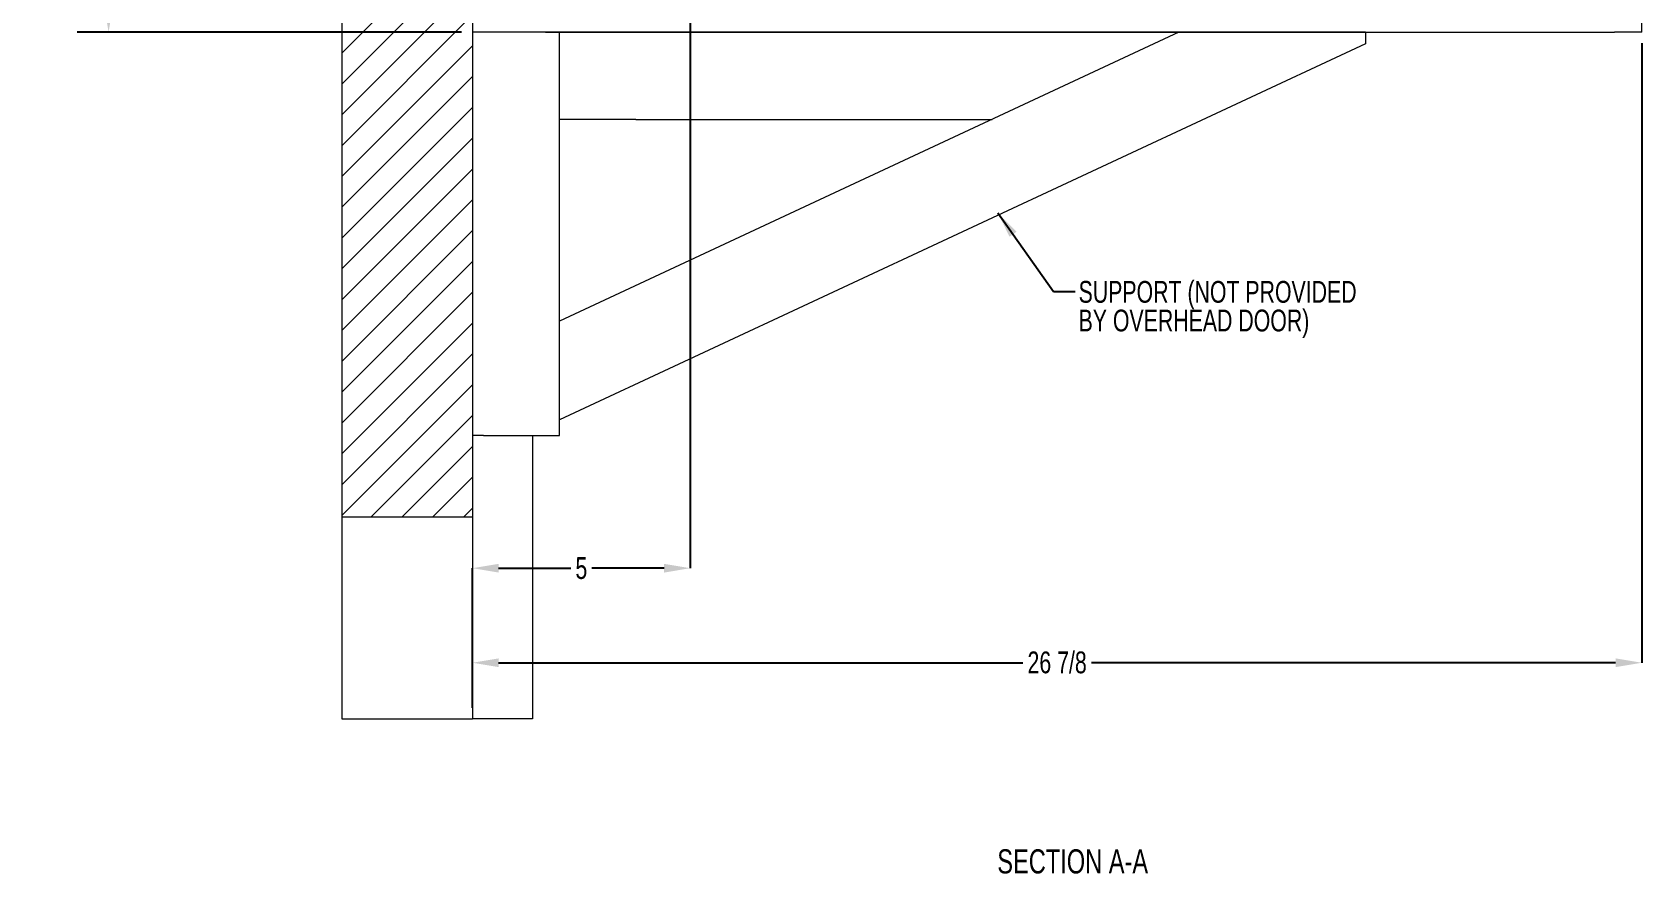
# Model space of a CAD drawing. Header units: inches. Extents: x 13.3 to 24.9, y 7.7 to 19.8.
# Drawn here: x 13.99 to 23.23, y 7.74 to 12.56 of the extents above; entities that cross this region are included whole.
import ezdxf

# ---------------------------------------------------------------- set-up
doc = ezdxf.new("R2010")
doc.units = ezdxf.units.IN
doc.header["$MEASUREMENT"] = 0
doc.header["$PDSIZE"] = -1
doc.layers.add('DIM', color=1, linetype='Continuous')
doc.layers.add('SLD-0', color=7, linetype='Continuous', lineweight=15)
doc.styles.add('SLDTEXTSTYLE0', font='ARIAL.TTF', dxfattribs={"width": 0.7})
doc.styles.get("Standard").update_dxf_attribs({"font": 'ARIAL.TTF'})
doc.dimstyles.new('SLDDIMSTYLE0', dxfattribs={"dimtxt": 0.125, "dimasz": 0.15, "dimexe": 0, "dimexo": 0.0625, "dimgap": 0.03125, "dimtad": 0, "dimtih": 1, "dimtoh": 1, "dimdec": 3, "dimlfac": 4, "dimrnd": 1e-09, "dimzin": 12, "dimdsep": 46, "dimtxsty": 'SLDTEXTSTYLE0', "dimsah": 1, "dimcen": 0.09, "dimadec": 0, "dimazin": 0, "dimtfac": 1, "dimtdec": 3, "dimtofl": 0, "dimtmove": 0, "dimatfit": 3, "dimfxl": 0, "dimtolj": 1, "dimtzin": 12, "dimarcsym": 0})
doc.dimstyles.new('SLDDIMSTYLE1', dxfattribs={"dimtxt": 0.15, "dimasz": 0.15, "dimexe": 0, "dimexo": 0.0625, "dimgap": 0.0375, "dimtad": 0, "dimtih": 1, "dimtoh": 1, "dimdec": 0, "dimrnd": 1e-09, "dimzin": 0, "dimdsep": 46, "dimtxsty": 'Standard', "dimsah": 1, "dimcen": 0.09, "dimadec": 0, "dimazin": 0, "dimtfac": 1, "dimtdec": 0, "dimtofl": 0, "dimtmove": 0, "dimatfit": 3, "dimfxl": 0, "dimtolj": 1, "dimtzin": 0, "dimarcsym": 0})
doc.dimstyles.get("Standard").update_dxf_attribs({"dimtxt": 0.18, "dimasz": 0.18, "dimexe": 0.18, "dimexo": 0.0625, "dimgap": 0.09, "dimtad": 0, "dimtih": 1, "dimtoh": 1, "dimdec": 4, "dimzin": 0, "dimdsep": 46, "dimtxsty": 'Standard', "dimcen": 0.09, "dimadec": 0, "dimazin": 0, "dimtfac": 1, "dimtdec": 4, "dimtofl": 0, "dimtmove": 0, "dimatfit": 3, "dimfxl": 0, "dimtolj": 1, "dimtzin": 0, "dimarcsym": 0})

# ---------------------------------------------------------------- blocks, each defined once
blk = doc.blocks.new('*D9')
at = {"color": 0, "linetype": 'ByBlock', "lineweight": -2}
for p, q in [((17.7672, 13.7505), (17.7672, 9.4886)), ((16.5172, 8.6871), (16.5172, 9.4886)), ((16.6672, 9.4886), (17.0819, 9.4886)), ((17.6172, 9.4886), (17.2024, 9.4886))]:
    blk.add_line(p, q, dxfattribs=at)
at = {"color": 0, "linetype": 'ByBlock'}
for points in [[(16.5172, 9.4886), (16.6672, 9.4636), (16.6672, 9.5136)], [(17.7672, 9.4886), (17.6172, 9.4636), (17.6172, 9.5136)]]:
    blk.add_solid(points, dxfattribs=at)
at = {"layer": 'DEFPOINTS', "color": 0, "linetype": 'ByBlock'}
for p in [(17.7672, 13.813), (16.5172, 8.6246)]:
    blk.add_point(p, dxfattribs=at)
at = {"color": 0, "linetype": 'ByBlock', "insert": (17.1422, 9.4886), "char_height": 0.125, "attachment_point": 5, "style": 'SLDTEXTSTYLE0'}
blk.add_mtext('5', dxfattribs=at)
blk = doc.blocks.new('*D10')
at = {"layer": 'DEFPOINTS', "color": 0}
for p in [(23.2284, 12.563), (16.5172, 8.9462), (16.5172, 8.6246)]:
    blk.add_point(p, dxfattribs=at)
at = {"layer": 'DIM', "color": 0, "lineweight": -2}
for p, q in [((23.2284, 12.5005), (23.2284, 8.9462)), ((16.5172, 8.6871), (16.5172, 8.9462)), ((16.6672, 8.9462), (19.6761, 8.9462)), ((23.0784, 8.9462), (20.0695, 8.9462))]:
    blk.add_line(p, q, dxfattribs=at)
at = {"layer": 'DIM', "color": 0}
for points in [[(16.6672, 8.9712), (16.6672, 8.9212), (16.5172, 8.9462)], [(23.0784, 8.9712), (23.0784, 8.9212), (23.2284, 8.9462)]]:
    blk.add_solid(points, dxfattribs=at)
at = {"layer": 'DIM', "color": 0, "insert": (19.8728, 9.0109), "char_height": 0.125, "attachment_point": 2, "style": 'SLDTEXTSTYLE0'}
blk.add_mtext('\\A1;26 7/8', dxfattribs=at)
blk = doc.blocks.new('SW_NOTE_3')
at = {"layer": 'DIM', "color": 0, "char_height": 0.125, "attachment_point": 1, "style": 'SLDTEXTSTYLE0'}
for s, insert in [('SUPPORT (NOT PROVIDED', (0.0198, 0.0608)), ('BY OVERHEAD DOOR)', (0.0198, -0.1036))]:
    blk.add_mtext(s, dxfattribs=dict(at, insert=insert))
blk = doc.blocks.new('*D14')
at = {"color": 0, "linetype": 'ByBlock', "lineweight": -2}
for p, q in [((20.2825, 15.267), (14.2488, 15.267)), ((14.4288, 15.087), (14.4288, 14.1978)), ((14.4288, 12.743), (14.4288, 13.6801)), ((16.4547, 12.563), (14.2488, 12.563))]:
    blk.add_line(p, q, dxfattribs=at)
at = {"color": 0, "linetype": 'ByBlock'}
for points in [[(14.4288, 15.267), (14.4588, 15.087), (14.3988, 15.087)], [(14.4288, 12.563), (14.4588, 12.743), (14.3988, 12.743)]]:
    blk.add_solid(points, dxfattribs=at)
at = {"layer": 'DEFPOINTS', "color": 0, "linetype": 'ByBlock'}
for p in [(20.345, 15.267), (16.5172, 12.563)]:
    blk.add_point(p, dxfattribs=at)
at = {"color": 0, "linetype": 'ByBlock', "insert": (14.4288, 13.939), "char_height": 0.125, "attachment_point": 5, "style": 'SLDTEXTSTYLE0'}
blk.add_mtext('\\A1;\\S12 13\\/16"^ 10 13\\/16";', dxfattribs=at)

msp = doc.modelspace()

# ---------------------------------------------------------------- linework, layer by layer
at = {"color": 7, "linetype": 'Continuous', "lineweight": 15}
for p, q in [((15.767186, 18.52869), (15.767186, 9.781732)), ((16.517186, 18.52869), (16.517186, 9.781732)), ((23.228437, 12.562981), (23.228437, 14.282732)), ((21.642187, 12.562981), (16.517186, 12.562981)), ((16.937187, 12.562981), (23.072187, 12.562981)), ((20.571956, 12.562981), (17.017187, 10.905366)), ((17.017187, 10.25048), (17.017187, 12.562981)), ((21.642187, 12.497143), (17.017187, 10.340469)), ((21.642187, 12.562981), (21.642187, 12.497143)), ((23.228437, 12.562981), (23.072187, 12.562981)), ((17.455409, 12.06298), (19.499702, 12.06298)), ((16.579687, 10.25048), (16.517186, 10.25048)), ((16.579687, 10.25048), (16.592187, 10.25048)), ((16.592187, 10.25048), (17.017187, 10.25048)), ((16.862187, 10.25048), (16.862187, 8.624616)), ((16.517186, 9.781732), (15.767186, 9.781732)), ((15.767186, 9.781732), (15.767186, 8.624616)), ((16.517186, 9.781732), (16.517186, 8.624616)), ((15.767186, 8.624616), (16.517186, 8.624616)), ((16.566686, 8.624616), (16.517186, 8.624616)), ((16.862187, 8.624616), (16.566686, 8.624616))]:
    msp.add_line(p, q, dxfattribs=at)
at = {"color": 0, "linetype": 'Continuous', "lineweight": 0}
for p, q in [((16.517186, 13.192527), (15.767186, 12.442527)), ((16.517186, 13.01575), (15.767186, 12.26575)), ((16.517186, 12.838973), (15.767186, 12.088973)), ((16.517186, 12.662196), (15.767186, 11.912197)), ((16.517186, 12.48542), (15.767186, 11.73542)), ((16.517186, 12.308643), (15.767186, 11.558643)), ((16.517186, 12.131866), (15.767186, 11.381866)), ((16.517186, 11.95509), (15.767186, 11.20509)), ((16.517186, 11.778313), (15.767186, 11.028313)), ((16.517186, 11.601536), (15.767186, 10.851536)), ((16.517186, 11.42476), (15.767186, 10.67476)), ((16.517186, 11.247983), (15.767186, 10.497983)), ((16.517186, 11.071206), (15.767186, 10.321206)), ((16.517186, 10.894429), (15.767186, 10.14443)), ((16.517186, 10.717653), (15.767186, 9.967653)), ((16.517186, 10.540876), (15.767186, 9.790876)), ((16.517186, 10.364099), (15.934818, 9.781731)), ((16.517186, 10.187323), (16.111595, 9.781731)), ((16.517186, 10.010546), (16.288372, 9.781731)), ((16.517186, 9.833769), (16.465149, 9.781731))]:
    msp.add_line(p, q, dxfattribs=at)
at = {"layer": 'SLD-0'}
msp.add_line((17.455409, 12.062981), (17.017187, 12.062981), dxfattribs=at)

# ---------------------------------------------------------------- block references
at = {"layer": 'DIM'}
msp.add_blockref('SW_NOTE_3', (19.976128, 11.075441), dxfattribs=at)

# ---------------------------------------------------------------- texts
at = {"layer": 'DIM', "insert": (19.529315, 7.876328), "char_height": 0.1385468, "attachment_point": 1, "style": 'SLDTEXTSTYLE0'}
msp.add_mtext('SECTION A-A ', dxfattribs=at)

# ---------------------------------------------------------------- dimensions: what is measured, and where the dimension line sits
at = {"layer": 'DIM'}
dim = msp.add_linear_dim(base=(14.428819, 15.266981), p1=(16.517186, 12.562981), p2=(20.345024, 15.266981), angle=90, dimstyle='Standard', override={"dimtxt": 0.125, "dimlfac": 4, "dimlunit": 5, "dimtxsty": 'SLDTEXTSTYLE0', "dimlim": 1, "dimtp": 2, "dimfrac": 2}, dxfattribs=at)
dim.commit()
dim.dimension.update_dxf_attribs({"geometry": '*D14', "text_midpoint": (14.428819, 13.93898)})
for base, p1, p2, picture, middle in [((17.767187, 9.48863), (16.517187, 8.624615), (17.767187, 13.812981), '*D9', (17.142187, 9.48863)), ((16.517187, 8.94623), (23.228437, 12.562981), (16.517187, 8.624615), '*D10', (19.872812, 8.94623))]:
    dim = msp.add_linear_dim(base=base, p1=p1, p2=p2, dimstyle='SLDDIMSTYLE0', override={"dimdec": 4, "dimlunit": 5, "dimfrac": 2}, dxfattribs=at)
    dim.commit()
    dim.dimension.update_dxf_attribs({"geometry": picture, "text_midpoint": middle})

# ---------------------------------------------------------------- leaders
msp.add_leader([(19.53301, 11.526824), (19.851128, 11.075441), (19.976128, 11.075441)], dimstyle='SLDDIMSTYLE1', override={"dimscale": 1, "dimgap": 0.0375, "dimtad": 0, "dimclrd": 0}, dxfattribs=at)

doc.saveas('drawing.dxf')
